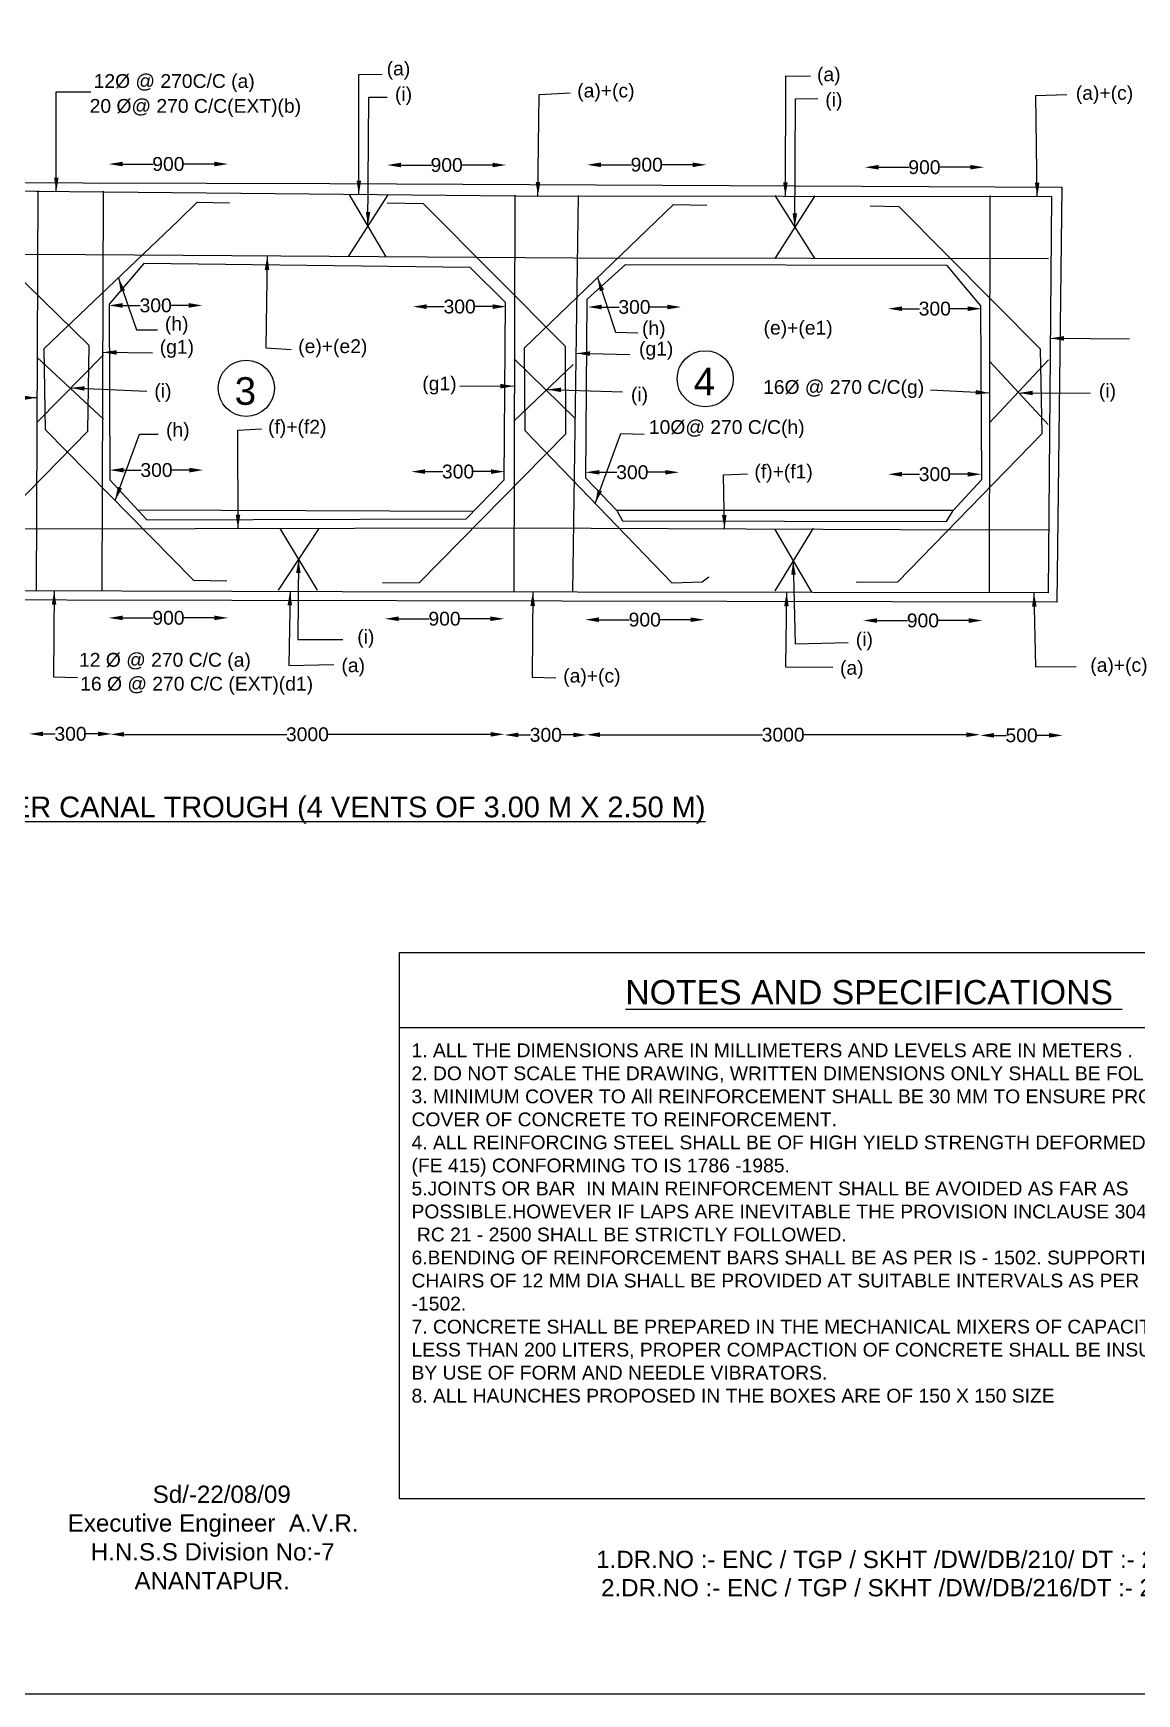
# Model space of a CAD drawing. Header units: millimetres. Extents: x 5124 to 2462168, y 2311 to 44348543.
# Drawn here: x 2458732 to 2460330, y 44344623 to 44347027 of the extents above; entities that cross this region are included whole.
import ezdxf

# ---------------------------------------------------------------- set-up
doc = ezdxf.new("R2010")
doc.units = ezdxf.units.MM
doc.header["$MEASUREMENT"] = 0
for name, color, linetype in [('DIMENSION', 7, 'Continuous'), ('DRAWING', 2, 'Continuous'), ('TEXT', 7, 'Continuous')]:
    doc.layers.add(name, color=color, linetype=linetype)
doc.styles.get("Standard").update_dxf_attribs({"font": 'arial.ttf', "height": 20})
doc.dimstyles.get("Standard").update_dxf_attribs({"dimtxt": 20, "dimasz": 20, "dimexe": 0.18, "dimexo": 0.0625, "dimgap": 0.09, "dimtad": 0, "dimdec": 0, "dimzin": 0, "dimdsep": 46, "dimtxsty": 'Standard', "dimcen": 0.09, "dimse1": 1, "dimse2": 1, "dimadec": 0, "dimazin": 0, "dimtfac": 1, "dimtdec": 0, "dimtofl": 0, "dimtmove": 0, "dimatfit": 3, "dimfxl": 1, "dimtolj": 1, "dimtzin": 0, "dimarcsym": 0})

# ---------------------------------------------------------------- blocks, each defined once
blk = doc.blocks.new('*D81')
at = {"layer": 'Defpoints', "color": 0, "transparency": 16777216}
for p in [(2458841.3, 44346634), (2458976.6, 44346635.4), (2458976.6, 44346633.2)]:
    blk.add_point(p, dxfattribs=at)
at = {"layer": 'DIMENSION', "color": 0, "lineweight": -2, "transparency": 16777216}
for p, q in [((2458861.3, 44346633.2), (2458886.8, 44346633.2)), ((2458956.6, 44346633.2), (2458931.1, 44346633.2))]:
    blk.add_line(p, q, dxfattribs=at)
at = {"layer": 'DIMENSION', "color": 0, "transparency": 16777216}
for points in [[(2458861.3, 44346636.6), (2458861.3, 44346629.9), (2458841.3, 44346633.2)], [(2458956.6, 44346636.6), (2458956.6, 44346629.9), (2458976.6, 44346633.2)]]:
    blk.add_solid(points, dxfattribs=at)
at = {"layer": 'DIMENSION', "color": 0, "transparency": 16777216, "insert": (2458909, 44346633.2), "char_height": 20, "attachment_point": 5}
blk.add_mtext('\\A1;300', dxfattribs=at)
blk = doc.blocks.new('*D82')
at = {"layer": 'Defpoints', "color": 0, "transparency": 16777216}
for p in [(2459281.6, 44346632.3), (2459417, 44346633.6), (2459417, 44346631.5)]:
    blk.add_point(p, dxfattribs=at)
at = {"layer": 'DIMENSION', "color": 0, "lineweight": -2, "transparency": 16777216}
for p, q in [((2459301.6, 44346631.5), (2459327.1, 44346631.5)), ((2459397, 44346631.5), (2459371.4, 44346631.5))]:
    blk.add_line(p, q, dxfattribs=at)
at = {"layer": 'DIMENSION', "color": 0, "transparency": 16777216}
for points in [[(2459301.6, 44346634.8), (2459301.6, 44346628.1), (2459281.6, 44346631.5)], [(2459397, 44346634.8), (2459397, 44346628.1), (2459417, 44346631.5)]]:
    blk.add_solid(points, dxfattribs=at)
at = {"layer": 'DIMENSION', "color": 0, "transparency": 16777216, "insert": (2459349.3, 44346631.5), "char_height": 20, "attachment_point": 5}
blk.add_mtext('\\A1;300', dxfattribs=at)
blk = doc.blocks.new('*D83')
at = {"layer": 'Defpoints', "color": 0, "transparency": 16777216}
for p in [(2459534.8, 44346631.7), (2459670.1, 44346633.1), (2459670.1, 44346630.9)]:
    blk.add_point(p, dxfattribs=at)
at = {"layer": 'DIMENSION', "color": 0, "lineweight": -2, "transparency": 16777216}
for p, q in [((2459554.8, 44346630.9), (2459580.3, 44346630.9)), ((2459650.1, 44346630.9), (2459624.6, 44346630.9))]:
    blk.add_line(p, q, dxfattribs=at)
at = {"layer": 'DIMENSION', "color": 0, "transparency": 16777216}
for points in [[(2459554.8, 44346634.3), (2459554.8, 44346627.6), (2459534.8, 44346630.9)], [(2459650.1, 44346634.3), (2459650.1, 44346627.6), (2459670.1, 44346630.9)]]:
    blk.add_solid(points, dxfattribs=at)
at = {"layer": 'DIMENSION', "color": 0, "transparency": 16777216, "insert": (2459602.5, 44346630.9), "char_height": 20, "attachment_point": 5}
blk.add_mtext('\\A1;300', dxfattribs=at)
blk = doc.blocks.new('*D84')
at = {"layer": 'Defpoints', "color": 0, "transparency": 16777216}
for p in [(2459969.8, 44346629.3), (2460105.2, 44346630.7), (2460105.2, 44346628.5)]:
    blk.add_point(p, dxfattribs=at)
at = {"layer": 'DIMENSION', "color": 0, "lineweight": -2, "transparency": 16777216}
for p, q in [((2459989.8, 44346628.5), (2460015.3, 44346628.5)), ((2460085.2, 44346628.5), (2460059.6, 44346628.5))]:
    blk.add_line(p, q, dxfattribs=at)
at = {"layer": 'DIMENSION', "color": 0, "transparency": 16777216}
for points in [[(2459989.8, 44346631.8), (2459989.8, 44346625.2), (2459969.8, 44346628.5)], [(2460085.2, 44346631.8), (2460085.2, 44346625.2), (2460105.2, 44346628.5)]]:
    blk.add_solid(points, dxfattribs=at)
at = {"layer": 'DIMENSION', "color": 0, "transparency": 16777216, "insert": (2460037.5, 44346628.5), "char_height": 20, "attachment_point": 5}
blk.add_mtext('\\A1;300', dxfattribs=at)
blk = doc.blocks.new('*D85')
at = {"layer": 'Defpoints', "color": 0, "transparency": 16777216}
for p in [(2459969.9, 44346389.6), (2460105.3, 44346390.9), (2460105.3, 44346388.8)]:
    blk.add_point(p, dxfattribs=at)
at = {"layer": 'DIMENSION', "color": 0, "lineweight": -2, "transparency": 16777216}
for p, q in [((2459989.9, 44346388.8), (2460015.5, 44346388.8)), ((2460085.3, 44346388.8), (2460059.8, 44346388.8))]:
    blk.add_line(p, q, dxfattribs=at)
at = {"layer": 'DIMENSION', "color": 0, "transparency": 16777216}
for points in [[(2459989.9, 44346392.1), (2459989.9, 44346385.4), (2459969.9, 44346388.8)], [(2460085.3, 44346392.1), (2460085.3, 44346385.4), (2460105.3, 44346388.8)]]:
    blk.add_solid(points, dxfattribs=at)
at = {"layer": 'DIMENSION', "color": 0, "transparency": 16777216, "insert": (2460037.6, 44346388.8), "char_height": 20, "attachment_point": 5}
blk.add_mtext('\\A1;300', dxfattribs=at)
blk = doc.blocks.new('*D86')
at = {"layer": 'Defpoints', "color": 0, "transparency": 16777216}
for p in [(2459531.7, 44346392.4), (2459667.1, 44346393.8), (2459667.1, 44346391.6)]:
    blk.add_point(p, dxfattribs=at)
at = {"layer": 'DIMENSION', "color": 0, "lineweight": -2, "transparency": 16777216}
for p, q in [((2459551.7, 44346391.6), (2459577.2, 44346391.6)), ((2459647.1, 44346391.6), (2459621.5, 44346391.6))]:
    blk.add_line(p, q, dxfattribs=at)
at = {"layer": 'DIMENSION', "color": 0, "transparency": 16777216}
for points in [[(2459551.7, 44346394.9), (2459551.7, 44346388.3), (2459531.7, 44346391.6)], [(2459647.1, 44346394.9), (2459647.1, 44346388.3), (2459667.1, 44346391.6)]]:
    blk.add_solid(points, dxfattribs=at)
at = {"layer": 'DIMENSION', "color": 0, "transparency": 16777216, "insert": (2459599.4, 44346391.6), "char_height": 20, "attachment_point": 5}
blk.add_mtext('\\A1;300', dxfattribs=at)
blk = doc.blocks.new('*D87')
at = {"layer": 'Defpoints', "color": 0, "transparency": 16777216}
for p in [(2459279.3, 44346393.4), (2459414.7, 44346394.8), (2459414.7, 44346392.6)]:
    blk.add_point(p, dxfattribs=at)
at = {"layer": 'DIMENSION', "color": 0, "lineweight": -2, "transparency": 16777216}
for p, q in [((2459299.3, 44346392.6), (2459324.8, 44346392.6)), ((2459394.7, 44346392.6), (2459369.1, 44346392.6))]:
    blk.add_line(p, q, dxfattribs=at)
at = {"layer": 'DIMENSION', "color": 0, "transparency": 16777216}
for points in [[(2459299.3, 44346395.9), (2459299.3, 44346389.3), (2459279.3, 44346392.6)], [(2459394.7, 44346395.9), (2459394.7, 44346389.3), (2459414.7, 44346392.6)]]:
    blk.add_solid(points, dxfattribs=at)
at = {"layer": 'DIMENSION', "color": 0, "transparency": 16777216, "insert": (2459347, 44346392.6), "char_height": 20, "attachment_point": 5}
blk.add_mtext('\\A1;300', dxfattribs=at)
blk = doc.blocks.new('*D88')
at = {"layer": 'Defpoints', "color": 0, "transparency": 16777216}
for p in [(2458842.5, 44346395.6), (2458977.8, 44346396.9), (2458977.8, 44346394.8)]:
    blk.add_point(p, dxfattribs=at)
at = {"layer": 'DIMENSION', "color": 0, "lineweight": -2, "transparency": 16777216}
for p, q in [((2458862.5, 44346394.8), (2458888, 44346394.8)), ((2458957.8, 44346394.8), (2458932.3, 44346394.8))]:
    blk.add_line(p, q, dxfattribs=at)
at = {"layer": 'DIMENSION', "color": 0, "transparency": 16777216}
for points in [[(2458862.5, 44346398.1), (2458862.5, 44346391.4), (2458842.5, 44346394.8)], [(2458957.8, 44346398.1), (2458957.8, 44346391.4), (2458977.8, 44346394.8)]]:
    blk.add_solid(points, dxfattribs=at)
at = {"layer": 'DIMENSION', "color": 0, "transparency": 16777216, "insert": (2458910.2, 44346394.8), "char_height": 20, "attachment_point": 5}
blk.add_mtext('\\A1;300', dxfattribs=at)
blk = doc.blocks.new('*D112')
at = {"layer": 'Defpoints', "color": 0, "transparency": 16777216}
for p in [(2458841.1, 44346837.6), (2459013.8, 44346837.9), (2459013.8, 44346837.6)]:
    blk.add_point(p, dxfattribs=at)
at = {"layer": 'DIMENSION', "color": 0, "lineweight": -2, "transparency": 16777216}
for p, q in [((2458861.1, 44346837.9), (2458905.3, 44346837.9)), ((2458993.8, 44346837.9), (2458949.6, 44346837.9))]:
    blk.add_line(p, q, dxfattribs=at)
at = {"layer": 'DIMENSION', "color": 0, "transparency": 16777216}
for points in [[(2458861.1, 44346841.3), (2458861.1, 44346834.6), (2458841.1, 44346837.9)], [(2458993.8, 44346841.3), (2458993.8, 44346834.6), (2459013.8, 44346837.9)]]:
    blk.add_solid(points, dxfattribs=at)
at = {"layer": 'DIMENSION', "color": 0, "transparency": 16777216, "insert": (2458927.4, 44346837.9), "char_height": 20, "attachment_point": 5}
blk.add_mtext('\\A1;900', dxfattribs=at)
blk = doc.blocks.new('*D113')
at = {"layer": 'Defpoints', "color": 0, "transparency": 16777216}
for p in [(2459244.2, 44346836.2), (2459416.9, 44346836.5), (2459416.9, 44346836.2)]:
    blk.add_point(p, dxfattribs=at)
at = {"layer": 'DIMENSION', "color": 0, "lineweight": -2, "transparency": 16777216}
for p, q in [((2459264.2, 44346836.5), (2459308.4, 44346836.5)), ((2459396.9, 44346836.5), (2459352.7, 44346836.5))]:
    blk.add_line(p, q, dxfattribs=at)
at = {"layer": 'DIMENSION', "color": 0, "transparency": 16777216}
for points in [[(2459264.2, 44346839.8), (2459264.2, 44346833.2), (2459244.2, 44346836.5)], [(2459396.9, 44346839.8), (2459396.9, 44346833.2), (2459416.9, 44346836.5)]]:
    blk.add_solid(points, dxfattribs=at)
at = {"layer": 'DIMENSION', "color": 0, "transparency": 16777216, "insert": (2459330.5, 44346836.5), "char_height": 20, "attachment_point": 5}
blk.add_mtext('\\A1;900', dxfattribs=at)
blk = doc.blocks.new('*D114')
at = {"layer": 'Defpoints', "color": 0, "transparency": 16777216}
for p in [(2459533.9, 44346836.5), (2459706.7, 44346836.9), (2459706.7, 44346836.5)]:
    blk.add_point(p, dxfattribs=at)
at = {"layer": 'DIMENSION', "color": 0, "lineweight": -2, "transparency": 16777216}
for p, q in [((2459553.9, 44346836.9), (2459598.2, 44346836.9)), ((2459686.7, 44346836.9), (2459642.5, 44346836.9))]:
    blk.add_line(p, q, dxfattribs=at)
at = {"layer": 'DIMENSION', "color": 0, "transparency": 16777216}
for points in [[(2459553.9, 44346840.2), (2459553.9, 44346833.5), (2459533.9, 44346836.9)], [(2459686.7, 44346840.2), (2459686.7, 44346833.5), (2459706.7, 44346836.9)]]:
    blk.add_solid(points, dxfattribs=at)
at = {"layer": 'DIMENSION', "color": 0, "transparency": 16777216, "insert": (2459620.3, 44346836.9), "char_height": 20, "attachment_point": 5}
blk.add_mtext('\\A1;900', dxfattribs=at)
blk = doc.blocks.new('*D115')
at = {"layer": 'Defpoints', "color": 0, "transparency": 16777216}
for p in [(2459936.1, 44346833), (2460108.9, 44346833.3), (2460108.9, 44346833)]:
    blk.add_point(p, dxfattribs=at)
at = {"layer": 'DIMENSION', "color": 0, "lineweight": -2, "transparency": 16777216}
for p, q in [((2459956.1, 44346833.3), (2460000.4, 44346833.3)), ((2460088.9, 44346833.3), (2460044.7, 44346833.3))]:
    blk.add_line(p, q, dxfattribs=at)
at = {"layer": 'DIMENSION', "color": 0, "transparency": 16777216}
for points in [[(2459956.1, 44346836.6), (2459956.1, 44346830), (2459936.1, 44346833.3)], [(2460088.9, 44346836.6), (2460088.9, 44346830), (2460108.9, 44346833.3)]]:
    blk.add_solid(points, dxfattribs=at)
at = {"layer": 'DIMENSION', "color": 0, "transparency": 16777216, "insert": (2460022.5, 44346833.3), "char_height": 20, "attachment_point": 5}
blk.add_mtext('\\A1;900', dxfattribs=at)
blk = doc.blocks.new('*D116')
at = {"layer": 'Defpoints', "color": 0, "transparency": 16777216}
for p in [(2459933.9, 44346176.6), (2460106.7, 44346177), (2460106.7, 44346176.6)]:
    blk.add_point(p, dxfattribs=at)
at = {"layer": 'DIMENSION', "color": 0, "lineweight": -2, "transparency": 16777216}
for p, q in [((2459953.9, 44346177), (2459998.1, 44346177)), ((2460086.7, 44346177), (2460042.4, 44346177))]:
    blk.add_line(p, q, dxfattribs=at)
at = {"layer": 'DIMENSION', "color": 0, "transparency": 16777216}
for points in [[(2459953.9, 44346180.3), (2459953.9, 44346173.6), (2459933.9, 44346177)], [(2460086.7, 44346180.3), (2460086.7, 44346173.6), (2460106.7, 44346177)]]:
    blk.add_solid(points, dxfattribs=at)
at = {"layer": 'DIMENSION', "color": 0, "transparency": 16777216, "insert": (2460020.3, 44346177), "char_height": 20, "attachment_point": 5}
blk.add_mtext('\\A1;900', dxfattribs=at)
blk = doc.blocks.new('*D117')
at = {"layer": 'Defpoints', "color": 0, "transparency": 16777216}
for p in [(2459531, 44346177.8), (2459703.8, 44346178.2), (2459703.8, 44346177.8)]:
    blk.add_point(p, dxfattribs=at)
at = {"layer": 'DIMENSION', "color": 0, "lineweight": -2, "transparency": 16777216}
for p, q in [((2459551, 44346178.2), (2459595.2, 44346178.2)), ((2459683.8, 44346178.2), (2459639.5, 44346178.2))]:
    blk.add_line(p, q, dxfattribs=at)
at = {"layer": 'DIMENSION', "color": 0, "transparency": 16777216}
for points in [[(2459551, 44346181.5), (2459551, 44346174.8), (2459531, 44346178.2)], [(2459683.8, 44346181.5), (2459683.8, 44346174.8), (2459703.8, 44346178.2)]]:
    blk.add_solid(points, dxfattribs=at)
at = {"layer": 'DIMENSION', "color": 0, "transparency": 16777216, "insert": (2459617.4, 44346178.2), "char_height": 20, "attachment_point": 5}
blk.add_mtext('\\A1;900', dxfattribs=at)
blk = doc.blocks.new('*D118')
at = {"layer": 'Defpoints', "color": 0, "transparency": 16777216}
for p in [(2459241, 44346179.2), (2459413.8, 44346179.5), (2459413.8, 44346179.2)]:
    blk.add_point(p, dxfattribs=at)
at = {"layer": 'DIMENSION', "color": 0, "lineweight": -2, "transparency": 16777216}
for p, q in [((2459261, 44346179.5), (2459305.3, 44346179.5)), ((2459393.8, 44346179.5), (2459349.6, 44346179.5))]:
    blk.add_line(p, q, dxfattribs=at)
at = {"layer": 'DIMENSION', "color": 0, "transparency": 16777216}
for points in [[(2459261, 44346182.9), (2459261, 44346176.2), (2459241, 44346179.5)], [(2459393.8, 44346182.9), (2459393.8, 44346176.2), (2459413.8, 44346179.5)]]:
    blk.add_solid(points, dxfattribs=at)
at = {"layer": 'DIMENSION', "color": 0, "transparency": 16777216, "insert": (2459327.4, 44346179.5), "char_height": 20, "attachment_point": 5}
blk.add_mtext('\\A1;900', dxfattribs=at)
blk = doc.blocks.new('*D119')
at = {"layer": 'Defpoints', "color": 0, "transparency": 16777216}
for p in [(2458841.1, 44346180.4), (2459013.9, 44346180.8), (2459013.9, 44346180.4)]:
    blk.add_point(p, dxfattribs=at)
at = {"layer": 'DIMENSION', "color": 0, "lineweight": -2, "transparency": 16777216}
for p, q in [((2458861.1, 44346180.8), (2458905.4, 44346180.8)), ((2458993.9, 44346180.8), (2458949.7, 44346180.8))]:
    blk.add_line(p, q, dxfattribs=at)
at = {"layer": 'DIMENSION', "color": 0, "transparency": 16777216}
for points in [[(2458861.1, 44346184.1), (2458861.1, 44346177.5), (2458841.1, 44346180.8)], [(2458993.9, 44346184.1), (2458993.9, 44346177.5), (2459013.9, 44346180.8)]]:
    blk.add_solid(points, dxfattribs=at)
at = {"layer": 'DIMENSION', "color": 0, "transparency": 16777216, "insert": (2458927.5, 44346180.8), "char_height": 20, "attachment_point": 5}
blk.add_mtext('\\A1;900', dxfattribs=at)
blk = doc.blocks.new('*D133')
at = {"layer": 'Defpoints', "color": 0, "transparency": 16777216}
for p in [(2458725.9, 44346013.7), (2458845.5, 44346013.9), (2458845.5, 44346012.8)]:
    blk.add_point(p, dxfattribs=at)
at = {"layer": 'DIMENSION', "color": 0, "lineweight": -2, "transparency": 16777216}
for p, q in [((2458745.9, 44346012.8), (2458763.5, 44346012.8)), ((2458825.5, 44346012.8), (2458807.8, 44346012.8))]:
    blk.add_line(p, q, dxfattribs=at)
at = {"layer": 'DIMENSION', "color": 0, "transparency": 16777216}
for points in [[(2458745.9, 44346016.1), (2458745.9, 44346009.5), (2458725.9, 44346012.8)], [(2458825.5, 44346016.1), (2458825.5, 44346009.5), (2458845.5, 44346012.8)]]:
    blk.add_solid(points, dxfattribs=at)
at = {"layer": 'DIMENSION', "color": 0, "transparency": 16777216, "insert": (2458785.7, 44346012.8), "char_height": 20, "attachment_point": 5}
blk.add_mtext('\\A1;300', dxfattribs=at)
blk = doc.blocks.new('*D134')
at = {"layer": 'Defpoints', "color": 0, "transparency": 16777216}
for p in [(2458843.3, 44346015.8), (2459414.3, 44346012.2), (2459414.3, 44346012.2)]:
    blk.add_point(p, dxfattribs=at)
at = {"layer": 'DIMENSION', "color": 0, "lineweight": -2, "transparency": 16777216}
for p, q in [((2458863.3, 44346012.2), (2459098.9, 44346012.2)), ((2459394.3, 44346012.2), (2459158.7, 44346012.2))]:
    blk.add_line(p, q, dxfattribs=at)
at = {"layer": 'DIMENSION', "color": 0, "transparency": 16777216}
for points in [[(2458863.3, 44346015.5), (2458863.3, 44346008.9), (2458843.3, 44346012.2)], [(2459394.3, 44346015.5), (2459394.3, 44346008.9), (2459414.3, 44346012.2)]]:
    blk.add_solid(points, dxfattribs=at)
at = {"layer": 'DIMENSION', "color": 0, "transparency": 16777216, "insert": (2459128.8, 44346012.2), "char_height": 20, "attachment_point": 5}
blk.add_mtext('\\A1;3000', dxfattribs=at)
blk = doc.blocks.new('*D135')
at = {"layer": 'Defpoints', "color": 0, "transparency": 16777216}
for p in [(2459414.3, 44346012.2), (2459533.9, 44346012.4), (2459533.9, 44346011.3)]:
    blk.add_point(p, dxfattribs=at)
at = {"layer": 'DIMENSION', "color": 0, "lineweight": -2, "transparency": 16777216}
for p, q in [((2459434.3, 44346011.3), (2459451.9, 44346011.3)), ((2459513.9, 44346011.3), (2459496.2, 44346011.3))]:
    blk.add_line(p, q, dxfattribs=at)
at = {"layer": 'DIMENSION', "color": 0, "transparency": 16777216}
for points in [[(2459434.3, 44346014.6), (2459434.3, 44346008), (2459414.3, 44346011.3)], [(2459513.9, 44346014.6), (2459513.9, 44346008), (2459533.9, 44346011.3)]]:
    blk.add_solid(points, dxfattribs=at)
at = {"layer": 'DIMENSION', "color": 0, "transparency": 16777216, "insert": (2459474.1, 44346011.3), "char_height": 20, "attachment_point": 5}
blk.add_mtext('\\A1;300', dxfattribs=at)
blk = doc.blocks.new('*D136')
at = {"layer": 'Defpoints', "color": 0, "transparency": 16777216}
for p in [(2459532.5, 44346015.3), (2460103.4, 44346011.6), (2460103.4, 44346011.6)]:
    blk.add_point(p, dxfattribs=at)
at = {"layer": 'DIMENSION', "color": 0, "lineweight": -2, "transparency": 16777216}
for p, q in [((2459552.5, 44346011.6), (2459788, 44346011.6)), ((2460083.4, 44346011.6), (2459847.9, 44346011.6))]:
    blk.add_line(p, q, dxfattribs=at)
at = {"layer": 'DIMENSION', "color": 0, "transparency": 16777216}
for points in [[(2459552.5, 44346015), (2459552.5, 44346008.3), (2459532.5, 44346011.6)], [(2460083.4, 44346015), (2460083.4, 44346008.3), (2460103.4, 44346011.6)]]:
    blk.add_solid(points, dxfattribs=at)
at = {"layer": 'DIMENSION', "color": 0, "transparency": 16777216, "insert": (2459817.9, 44346011.6), "char_height": 20, "attachment_point": 5}
blk.add_mtext('\\A1;3000', dxfattribs=at)
blk = doc.blocks.new('*D137')
at = {"layer": 'Defpoints', "color": 0, "transparency": 16777216}
for p in [(2460103.4, 44346011.6), (2460223, 44346011.8), (2460223, 44346010.7)]:
    blk.add_point(p, dxfattribs=at)
at = {"layer": 'DIMENSION', "color": 0, "lineweight": -2, "transparency": 16777216}
for p, q in [((2460123.4, 44346010.7), (2460141.1, 44346010.7)), ((2460203, 44346010.7), (2460185.4, 44346010.7))]:
    blk.add_line(p, q, dxfattribs=at)
at = {"layer": 'DIMENSION', "color": 0, "transparency": 16777216}
for points in [[(2460123.4, 44346014.1), (2460123.4, 44346007.4), (2460103.4, 44346010.7)], [(2460203, 44346014.1), (2460203, 44346007.4), (2460223, 44346010.7)]]:
    blk.add_solid(points, dxfattribs=at)
at = {"layer": 'DIMENSION', "color": 0, "transparency": 16777216, "insert": (2460163.2, 44346010.7), "char_height": 20, "attachment_point": 5}
blk.add_mtext('\\A1;500', dxfattribs=at)

msp = doc.modelspace()

# ---------------------------------------------------------------- linework, layer by layer
at = {"layer": 'DRAWING', "color": 0}
for points in [[(2462167.6, 44348542.5), (2456684.6, 44348542.5), (2456684.6, 44344623), (2462167.6, 44344623)], [(2459262.3, 44345696.1), (2460469.8, 44345696.1), (2460469.8, 44344905.2), (2459262.3, 44344905.2)]]:
    msp.add_lwpolyline(points, close=True, dxfattribs=at)
for points in [[(2457354.1, 44346809.9), (2457911, 44346813), (2459161.4, 44346809.7), (2460221.3, 44346804.6), (2460214.2, 44346203.8), (2457346.6, 44346209.2), (2457354.1, 44346809.9)], [(2457368.7, 44346795.3), (2458536, 44346800.6), (2459428.6, 44346791.7), (2460206.4, 44346790.9), (2460201.7, 44346217.1), (2459179.1, 44346218.6), (2458539.7, 44346220.5), (2457361.2, 44346221.9), (2457368.7, 44346795.3)], [(2458738.2, 44346799.7), (2458735.7, 44346219.9)], [(2458831.4, 44346219.6), (2458833.6, 44346798.8)], [(2459245.1, 44346793.5), (2459187.9, 44346703.9)], [(2459188.9, 44346794.1), (2459242.5, 44346703.5)], [(2459429.1, 44346792.8), (2459427.6, 44346218.2)], [(2459513.4, 44346218.1), (2459521.5, 44346792.6)], [(2459805.7, 44346792.6), (2459863.8, 44346700.5)], [(2459863.6, 44346791.7), (2459805.9, 44346701.4)], [(2460117.2, 44346792.3), (2460116.5, 44346217.2)], [(2458544.8, 44346237.7), (2458600.2, 44346236.5), (2458810.6, 44346451.1), (2458812.5, 44346575.3), (2458632.8, 44346751.1), (2458601.4, 44346782.9), (2458554.4, 44346781.4)], [(2458963.7, 44346235.5), (2458749.6, 44346452.9), (2458747.7, 44346570.8), (2458942.3, 44346756), (2458969.3, 44346782.6)], [(2458969.3, 44346782.6), (2459015.9, 44346781.8)], [(2459237.4, 44346232.1), (2459290.9, 44346231.8), (2459503.2, 44346447.3), (2459502.5, 44346573.7), (2459296.8, 44346780.3), (2459244.3, 44346781.4)], [(2459710.4, 44346239.9), (2459700.4, 44346232.4), (2459656.9, 44346230.9), (2459444.1, 44346451.6), (2459443.1, 44346571.9), (2459658.9, 44346779.2), (2459707.4, 44346778.2)], [(2459985.9, 44346775.8), (2459943.8, 44346776.9)], [(2459983.7, 44346232.4), (2460193.2, 44346447.8), (2460190.7, 44346570), (2459985.9, 44346775.8)], [(2460202.1, 44346700.9), (2459514, 44346701.8), (2458737, 44346706.8), (2457966.8, 44346706.1), (2457362.7, 44346710.3)], [(2458842.6, 44346380.8), (2458896.3, 44346323), (2459358.9, 44346324), (2459414, 44346380.9), (2459415.8, 44346637.6), (2459364.6, 44346688.3), (2458891.9, 44346693.8), (2458841.9, 44346635), (2458842.6, 44346380.8)], [(2459577.1, 44346336.1), (2459531.9, 44346383.1), (2459533.9, 44346642.4), (2459589.5, 44346692.6)], [(2459589.5, 44346692.6), (2460054.5, 44346691.5), (2460103.7, 44346632.7), (2460105.1, 44346380.8), (2460064.1, 44346336.2), (2459577.1, 44346336.1), (2459585.2, 44346321.2), (2460054.4, 44346320.5), (2460064.1, 44346336.2)], [(2458737.4, 44346557.8), (2458833.6, 44346468.7)], [(2458833.3, 44346561.9), (2458737.7, 44346464.6)], [(2459513.9, 44346547.5), (2459428, 44346465.5)], [(2459428.5, 44346556.1), (2459517, 44346469)], [(2460202, 44346554.4), (2460116.8, 44346463.3)], [(2460116.9, 44346552.4), (2460201.9, 44346460.6)], [(2458882.8, 44346337.5), (2459369.7, 44346335.2)], [(2457361.5, 44346315.5), (2458735, 44346309.8), (2459427.9, 44346311.2), (2459987.9, 44346308.7), (2460201.8, 44346308.5)], [(2459145.5, 44346310.2), (2459086.3, 44346221)], [(2459089.1, 44346310.4), (2459142.8, 44346220.8)], [(2459861.3, 44346310.6), (2459805.7, 44346220)], [(2459805.7, 44346308.6), (2459858.9, 44346218.1)], [(2458963.7, 44346235.5), (2459012.2, 44346234.3)], [(2459983.7, 44346232.4), (2459923.5, 44346232.1)], [(2459262.3, 44345587.6), (2460469.8, 44345587.6)]]:
    msp.add_lwpolyline(points, dxfattribs=at)
for centre in [(2459040.2, 44346513.3), (2459705, 44346527)]:
    msp.add_circle(centre, 40.7, dxfattribs=at)

# ---------------------------------------------------------------- texts
for s, height, p in [('3', 40, (2459023.4, 44346489.3)), ('4', 40, (2459688.3, 44346502.9)), ('%%UR.C.C DETAIL OF BOX UNDER CANAL TROUGH (4 VENTS OF 3.00 M X 2.50 M)', 30, (2458154.6, 44345892.1)), ('%%UNOTES AND SPECIFICATIONS ', 35, (2459589.3, 44345621.4)), ('1.DR.NO :- ENC / TGP / SKHT /DW/DB/210/ DT :- 26-02-2010', 25, (2459547.1, 44344805.1)), ('2.DR.NO :- ENC / TGP / SKHT /DW/DB/216/DT :- 26-02-2010', 25, (2459554.1, 44344764.1))]:
    msp.add_text(s, height=height, dxfattribs=at).set_placement(p)
at = {"layer": 'DRAWING', "color": 0, "attachment_point": 1}
for s, insert, char_height, width in [('1. ALL THE DIMENSIONS ARE IN MILLIMETERS AND LEVELS ARE IN METERS . \\P2. DO NOT SCALE THE DRAWING, WRITTEN DIMENSIONS ONLY SHALL BE FOLLOWED. \\P3. MINIMUM COVER TO All REINFORCEMENT SHALL BE 30 MM TO ENSURE PROPER COVER OF CONCRETE TO REINFORCEMENT. \\P4. ALL REINFORCING STEEL SHALL BE OF HIGH YIELD STRENGTH DEFORMED BARS, (FE 415) CONFORMING TO IS 1786 -1985.\\P5.JOINTS OR BAR  IN MAIN REINFORCEMENT SHALL BE AVOIDED AS FAR AS POSSIBLE.HOWEVER IF LAPS ARE INEVITABLE THE PROVISION INCLAUSE 304.6.6.OF   RC 21 - 2500 SHALL BE STRICTLY FOLLOWED. \\P6.BENDING OF REINFORCEMENT BARS SHALL BE AS PER IS - 1502. SUPPORTING   CHAIRS OF 12 MM DIA SHALL BE PROVIDED AT SUITABLE INTERVALS AS PER IS -1502. \\P7. CONCRETE SHALL BE PREPARED IN THE MECHANICAL MIXERS OF CAPACITY NOT LESS THAN 200 LITERS, PROPER COMPACTION OF CONCRETE SHALL BE INSURED BY USE OF FORM AND NEEDLE VIBRATORS. \\P8. ALL HAUNCHES PROPOSED IN THE BOXES ARE OF 150 X 150 SIZE ', (2459279.6, 44345564.7), 20, 1163.918), ('\\pi143.32;   Sd/-22/08/09\\P\\pi49.383;Executive Engineer  A.V.R. \\P\\pi82.688;H.N.S.S Division No:-7 \\P\\pi146.07;ANANTAPUR.', (2458732.3, 44344924.4), 25, 514.216)]:
    msp.add_mtext(s, dxfattribs=dict(at, insert=insert, char_height=char_height, width=width))
at = {"layer": 'TEXT', "color": 0}
for s, p in [('(a)', (2459243.6, 44346966.3)), ('12Ø @ 270C/C (a)', (2458819.2, 44346948.1)), ('(a)', (2459866.9, 44346957.9)), ('20 Ø@ 270 C/C(EXT)(b)', (2458813.4, 44346912.1)), ('(i)', (2459255.6, 44346929.4)), ('(a)+(c)', (2459519.6, 44346934.4)), ('(i)', (2459878.9, 44346921.1)), ('(a)+(c)', (2460241.8, 44346931)), ('(h)', (2458922.4, 44346596.7)), ('(h)', (2459613.4, 44346590.4)), ('(e)+(e1)', (2459789.5, 44346591)), ('(g1)', (2458914.9, 44346563.3)), ('(e)+(e2)', (2459115.5, 44346564.2)), ('(g1)', (2459609.1, 44346560.7)), ('(g1)', (2459295.2, 44346510.3)), ('16Ø @ 270 C/C(g)', (2459788.8, 44346505.1)), ('(i)', (2458907.1, 44346499.6)), ('(i)', (2459597.4, 44346494.4)), ('(i)', (2460275.2, 44346499.8)), ('(h)', (2458924, 44346443.3)), ('(f)+(f2)', (2459071.8, 44346447.5)), ('10Ø@ 270 C/C(h)', (2459623.4, 44346447.1)), ('(f)+(f1)', (2459776.2, 44346382.8)), ('(i)', (2459201, 44346143.6)), ('(i)', (2459923.1, 44346140)), ('12 Ø @ 270 C/C (a)', (2458798, 44346110.1)), ('(a)', (2459178.1, 44346102.2)), ('(a)', (2459900.2, 44346098.6)), ('(a)+(c)', (2460262.7, 44346102.6)), ('16 Ø @ 270 C/C (EXT)(d1)', (2458799.7, 44346075.5)), ('(a)+(c)', (2459499.3, 44346087.1))]:
    msp.add_text(s, height=20, dxfattribs=at).set_placement(p)

# ---------------------------------------------------------------- dimensions: what is measured, and where the dimension line sits
at = {"layer": 'DIMENSION', "color": 0}
for base, p1, p2, text, picture, middle in [((2459013.8, 44346837.9), (2458841.1, 44346837.6), (2459013.8, 44346837.6), '900', '*D112', (2458927.4, 44346837.9)), ((2459416.9, 44346836.5), (2459244.2, 44346836.2), (2459416.9, 44346836.2), '900', '*D113', (2459330.5, 44346836.5)), ((2459706.7, 44346836.9), (2459533.9, 44346836.5), (2459706.7, 44346836.5), '900', '*D114', (2459620.3, 44346836.9)), ((2460108.9, 44346833.3), (2459936.1, 44346833), (2460108.9, 44346833), '900', '*D115', (2460022.5, 44346833.3)), ((2458976.6, 44346633.2), (2458841.3, 44346634), (2458976.6, 44346635.4), '300', '*D81', (2458909, 44346633.2)), ((2459417, 44346631.5), (2459281.6, 44346632.3), (2459417, 44346633.6), '300', '*D82', (2459349.3, 44346631.5)), ((2459670.1, 44346630.9), (2459534.8, 44346631.7), (2459670.1, 44346633.1), '300', '*D83', (2459602.5, 44346630.9)), ((2460105.2, 44346628.5), (2459969.8, 44346629.3), (2460105.2, 44346630.7), '300', '*D84', (2460037.5, 44346628.5)), ((2458977.8, 44346394.8), (2458842.5, 44346395.6), (2458977.8, 44346396.9), '300', '*D88', (2458910.2, 44346394.8)), ((2459414.7, 44346392.6), (2459279.3, 44346393.4), (2459414.7, 44346394.8), '300', '*D87', (2459347, 44346392.6)), ((2459667.1, 44346391.6), (2459531.7, 44346392.4), (2459667.1, 44346393.8), '300', '*D86', (2459599.4, 44346391.6)), ((2460105.3, 44346388.8), (2459969.9, 44346389.6), (2460105.3, 44346390.9), '300', '*D85', (2460037.6, 44346388.8)), ((2459013.9, 44346180.8), (2458841.1, 44346180.4), (2459013.9, 44346180.4), '900', '*D119', (2458927.5, 44346180.8)), ((2459413.8, 44346179.5), (2459241, 44346179.2), (2459413.8, 44346179.2), '900', '*D118', (2459327.4, 44346179.5)), ((2459703.8, 44346178.2), (2459531, 44346177.8), (2459703.8, 44346177.8), '900', '*D117', (2459617.4, 44346178.2)), ((2460106.7, 44346177), (2459933.9, 44346176.6), (2460106.7, 44346176.6), '900', '*D116', (2460020.3, 44346177)), ((2458845.5, 44346012.8), (2458725.9, 44346013.7), (2458845.5, 44346013.9), '300', '*D133', (2458785.7, 44346012.8)), ((2459414.3, 44346012.2), (2458843.3, 44346015.8), (2459414.3, 44346012.2), '3000', '*D134', (2459128.8, 44346012.2)), ((2459533.9, 44346011.3), (2459414.3, 44346012.2), (2459533.9, 44346012.4), '300', '*D135', (2459474.1, 44346011.3)), ((2460103.4, 44346011.6), (2459532.5, 44346015.3), (2460103.4, 44346011.6), '3000', '*D136', (2459817.9, 44346011.6)), ((2460223, 44346010.7), (2460103.4, 44346011.6), (2460223, 44346011.8), '500', '*D137', (2460163.2, 44346010.7))]:
    dim = msp.add_linear_dim(base=base, p1=p1, p2=p2, text=text, dimstyle='Standard', dxfattribs=at)
    dim.commit()
    dim.dimension.update_dxf_attribs({"geometry": picture, "text_midpoint": middle})

# ---------------------------------------------------------------- leaders
for points in [[(2459203.3, 44346794), (2459203.3, 44346967.7), (2459237.2, 44346968.1)], [(2459821.1, 44346791.3), (2459821.8, 44346965.5), (2459857.4, 44346965.2)], [(2458765.1, 44346798.3), (2458765.1, 44346942.6), (2458814.9, 44346942.7)], [(2459216.5, 44346748.7), (2459217.9, 44346934.7), (2459244.5, 44346935)], [(2459462.6, 44346791.7), (2459464.4, 44346938.6), (2459509.3, 44346940.8)], [(2459834.7, 44346746.6), (2459835.6, 44346932.3), (2459867.9, 44346932.6)], [(2460186, 44346790.9), (2460184.1, 44346937.2), (2460228.9, 44346938.7)], [(2459070.6, 44346704.7), (2459068.8, 44346571.7), (2459105.4, 44346569.3)], [(2458855, 44346672.9), (2458881.1, 44346598), (2458911.7, 44346597.7)], [(2459549.1, 44346673.8), (2459575.1, 44346594.4), (2459607.4, 44346593.6)], [(2460204.7, 44346585.6), (2460319.4, 44346584.9)], [(2458832.7, 44346565.4), (2458904.5, 44346564.4)], [(2459518.3, 44346563.9), (2459595.9, 44346562.2)], [(2458736.9, 44346499.6), (2458660.4, 44346499.3), (2458664.1, 44346499.3)], [(2458786, 44346513.8), (2458896.3, 44346509.3)], [(2459428.4, 44346516.4), (2459349.6, 44346515.8)], [(2459476.2, 44346511.5), (2459585.4, 44346508.2)], [(2460116.8, 44346506.4), (2460031.3, 44346510.7)], [(2460159.4, 44346506.5), (2460262.5, 44346506.2)], [(2459028.3, 44346310.4), (2459028.1, 44346452.8), (2459062.5, 44346454.4)], [(2458850.3, 44346350.6), (2458885.4, 44346446.8), (2458912.4, 44346446.8)], [(2459545.5, 44346346.5), (2459582.8, 44346447.7), (2459616.5, 44346446.6)], [(2459733, 44346309.8), (2459731.4, 44346388), (2459766.3, 44346389.2)], [(2459115.9, 44346265.6), (2459114.9, 44346149.4), (2459180.1, 44346149.6)], [(2459832.3, 44346263.4), (2459835.4, 44346143.4), (2459911.8, 44346145.4)], [(2458762, 44346219.8), (2458761.2, 44346095.4), (2458795.7, 44346094.4)], [(2459103.6, 44346218.8), (2459102.1, 44346111.8), (2459167, 44346113.4)], [(2459455.3, 44346218.2), (2459454.3, 44346094.9), (2459488.6, 44346093.8)], [(2459822.9, 44346217.6), (2459821.5, 44346110), (2459889.9, 44346109.5)], [(2460181.2, 44346217.1), (2460183.6, 44346109.9), (2460242.3, 44346110.4)]]:
    msp.add_leader(points, dimstyle='Standard', override={"dimgap": 0.09, "dimtad": 0}, dxfattribs=at)

doc.saveas('drawing.dxf')
